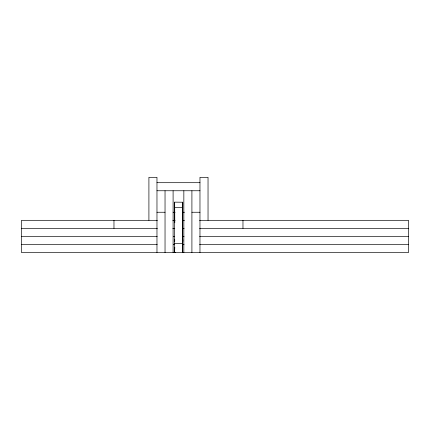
<?xml version="1.0" encoding="UTF-8"?>
<svg xmlns="http://www.w3.org/2000/svg" width="430" height="430" viewBox="0 0 430 430"><rect width="100%" height="100%" fill="white"/><g stroke="black" fill="none" stroke-linecap="round" stroke-linejoin="round"><path stroke-width="0.64" d="M174.446 243.385L174.548 252.62L182.664 252.679L182.734 202.213L174.671 202.148L174.446 207.54L174.446 243.385L182.508 243.45L182.61 252.684M174.671 240.472C174.774 236.452 174.623 244.487 174.725 240.467M182.734 240.537C182.831 236.522 182.685 244.552 182.788 240.531M174.8 247.266L174.548 252.62M182.508 243.45L182.734 202.213M156.971 182.691L199.971 182.691M156.971 190.753L199.971 190.753M156.971 212.253L165.034 212.253M173.096 212.253L175.112 212.253M182.503 212.253L184.518 212.253M191.909 212.253L199.971 212.253M157.418 220.316L21.5 220.316L21.5 252.566L175.359 252.566M172.79 220.316L175.112 220.316M182.503 220.316L184.518 220.316M199.525 220.316L408.5 220.316L408.5 252.566L182.75 252.566M21.5 228.378L157.418 228.378M172.79 228.378L174.795 228.378M182.75 228.378L184.153 228.378M199.525 228.378L408.5 228.378M21.5 236.441L157.219 236.441M173.344 236.441L174.688 236.441M182.75 236.441L184.094 236.441M199.547 236.441L408.5 236.441M21.5 244.503L157.219 244.503M173.344 244.503L174.688 244.503M182.75 244.503L184.094 244.503M199.547 244.503L408.5 244.503M174.446 207.54L182.508 207.609M174.671 202.148L174.795 222.772M242.971 220.316L242.971 228.378M208.034 220.316L208.034 177.316L199.971 177.316L199.971 252.566M191.909 190.753L191.909 252.566M183.846 190.753L183.846 252.566M173.096 190.753L173.096 252.566M165.034 190.753L165.034 252.566M156.971 252.566L156.971 177.316L148.909 177.316L148.909 220.316M113.971 220.316L113.971 228.378"/></g></svg>
